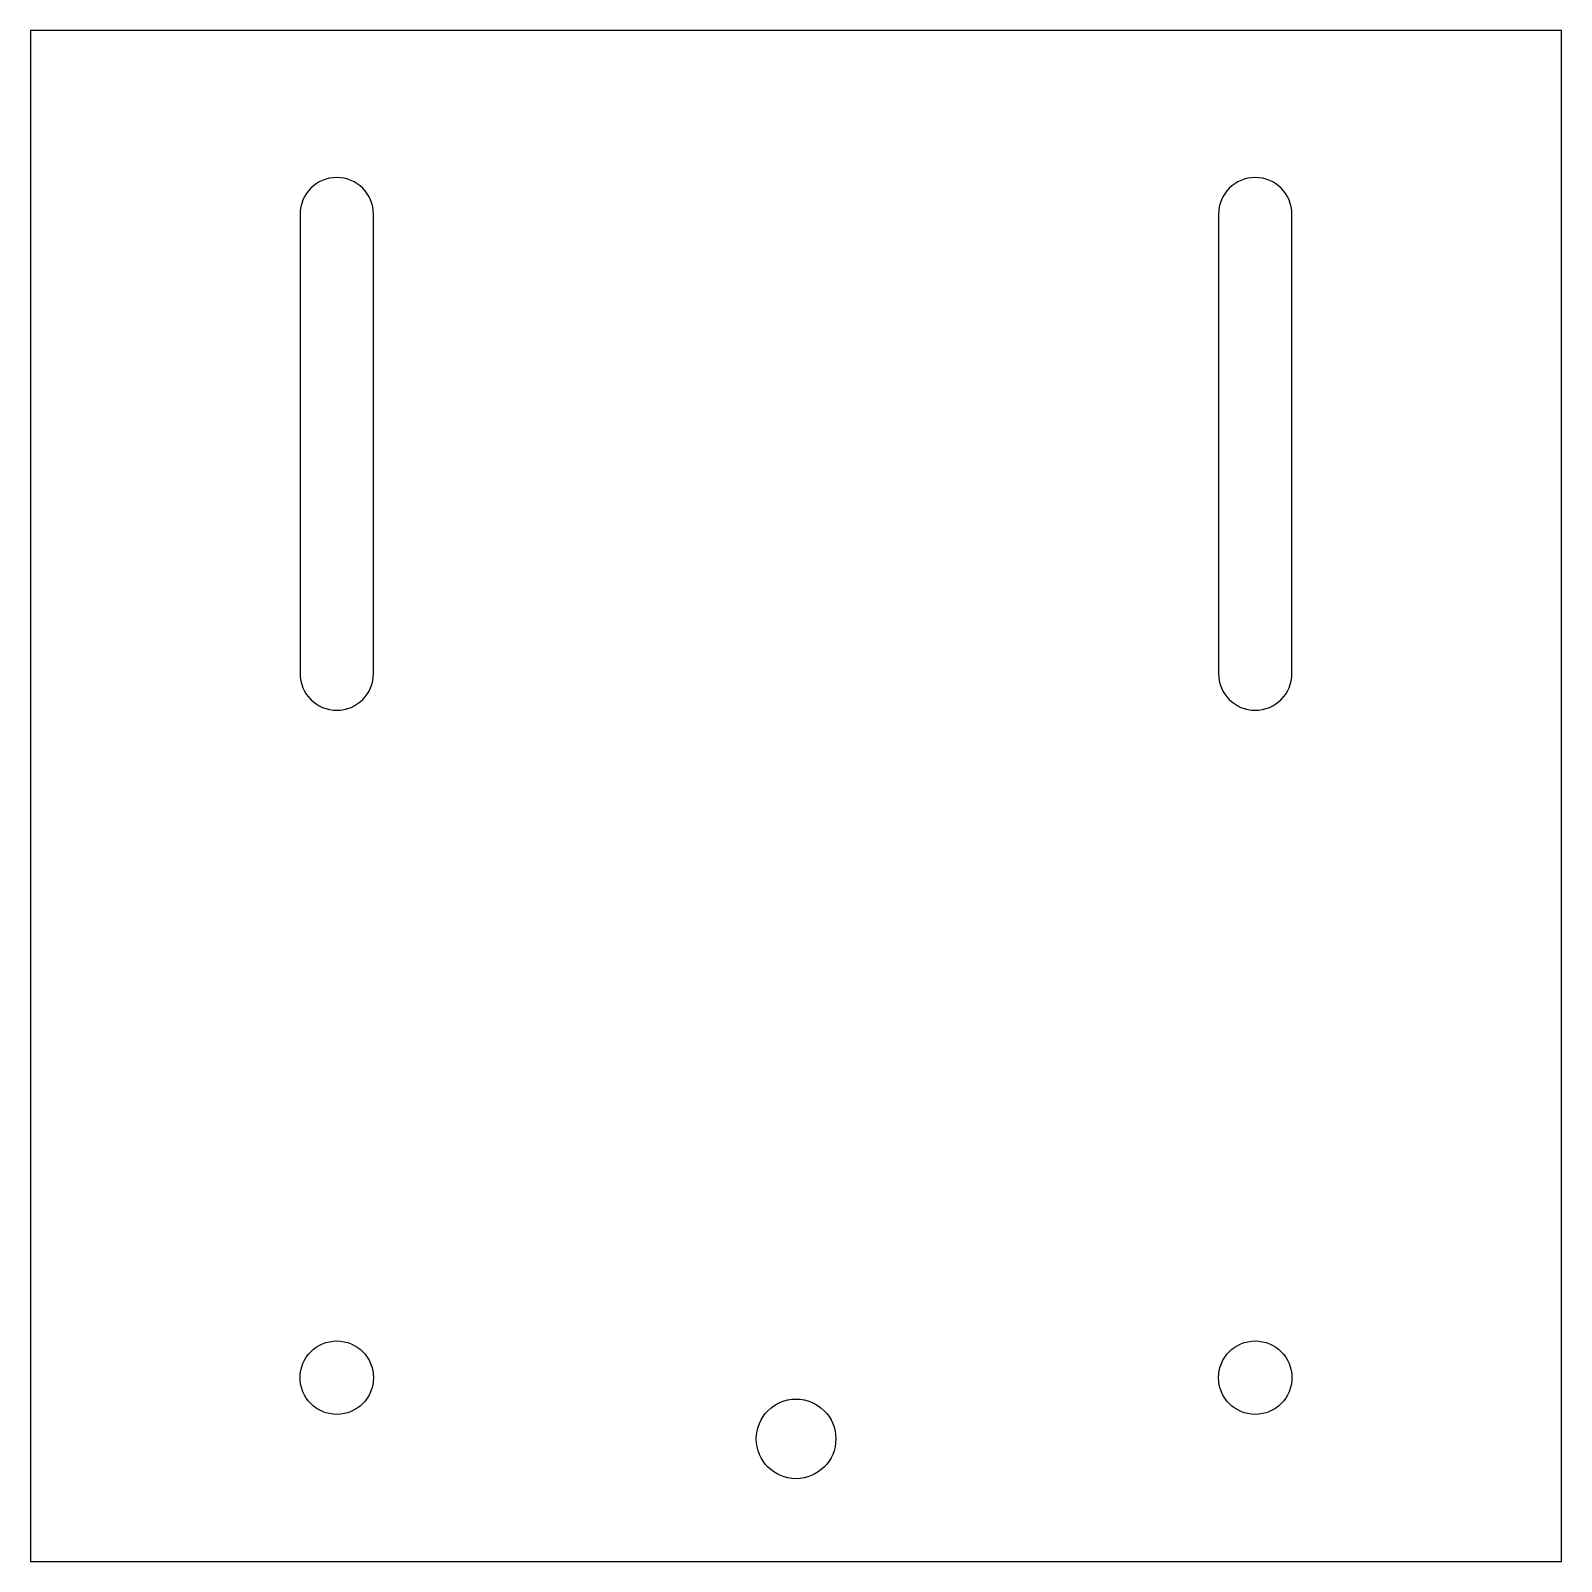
# Model space of a CAD drawing. Extents: x 0.21 to 2.71, y 0.16 to 2.66.
import ezdxf

# ---------------------------------------------------------------- set-up
doc = ezdxf.new("R2010")
doc.units = 0
doc.header["$MEASUREMENT"] = 0

msp = doc.modelspace()

# ---------------------------------------------------------------- linework, layer by layer
at = {"color": 7, "linetype": 'Continuous'}
for p, q in [((0.2065, 2.6636), (0.2065, 0.1636)), ((2.7065, 2.6636), (0.2065, 2.6636)), ((2.7065, 0.1636), (2.7065, 2.6636)), ((0.6465, 2.3636), (0.6465, 1.6136)), ((0.7665, 1.6136), (0.7665, 2.3636)), ((2.1465, 2.3636), (2.1465, 1.6136)), ((2.2665, 1.6136), (2.2665, 2.3636)), ((0.2065, 0.1636), (2.7065, 0.1636))]:
    msp.add_line(p, q, dxfattribs=at)
for centre, radius in [((0.7065, 0.4636), 0.06), ((2.2065, 0.4636), 0.06), ((1.4565, 0.3636), 0.065)]:
    msp.add_circle(centre, radius, dxfattribs=at)
for centre, start, end in [((0.7065, 2.3636), 0, 180), ((2.2065, 2.3636), 0, 180), ((0.7065, 1.6136), 180, 360), ((2.2065, 1.6136), 180, 360)]:
    msp.add_arc(centre, 0.06, start, end, dxfattribs=at)

doc.saveas('drawing.dxf')
